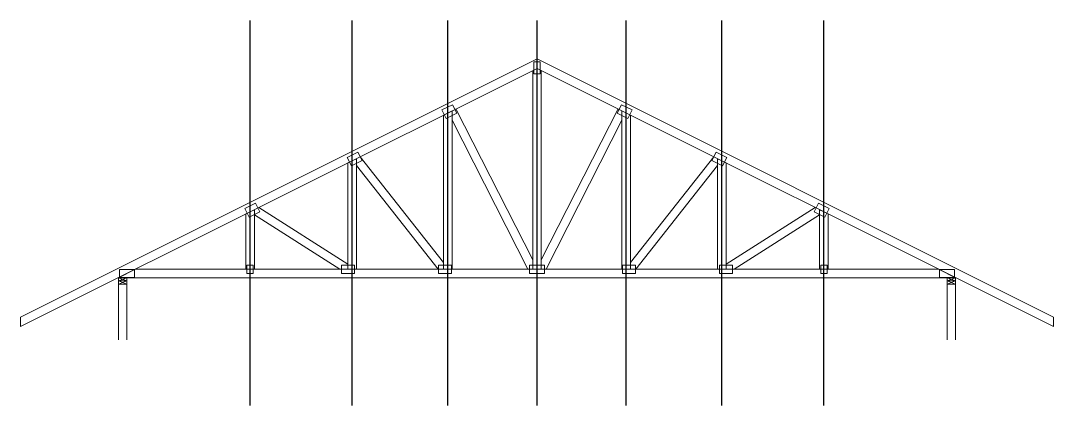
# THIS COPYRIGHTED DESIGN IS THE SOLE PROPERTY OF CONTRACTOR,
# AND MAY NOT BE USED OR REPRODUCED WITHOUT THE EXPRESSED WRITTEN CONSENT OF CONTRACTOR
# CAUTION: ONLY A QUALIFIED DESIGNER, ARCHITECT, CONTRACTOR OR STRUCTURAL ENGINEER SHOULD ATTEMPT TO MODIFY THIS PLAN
# Model space of a CAD drawing. Header units: inches. Extents: x 99 to 12024, y -5408 to 2559.
# Drawn here: x 4486 to 5458, y -3321 to -2959 of the extents above; entities that cross this region are included whole.
import ezdxf

# ---------------------------------------------------------------- set-up
doc = ezdxf.new("R2010")
doc.units = ezdxf.units.IN
doc.header["$LTSCALE"] = 96
doc.header["$MEASUREMENT"] = 0
doc.layers.add('Framing_ Roof Rafters', color=220, linetype='Continuous', lineweight=5)

msp = doc.modelspace()

# ---------------------------------------------------------------- linework, layer by layer
at = {"layer": 'Defpoints'}
for p, q in [((4701.75, -3321.26), (4701.75, -2959.28)), ((4797.75, -3321.26), (4797.75, -2959.28)), ((4887.75, -3321.26), (4887.75, -2959.28)), ((4971.75, -3321.26), (4971.75, -2959.28)), ((5055.75, -3321.26), (5055.75, -2959.28)), ((5145.75, -3321.26), (5145.75, -2959.28)), ((5241.75, -3321.26), (5241.75, -2959.28))]:
    msp.add_line(p, q, dxfattribs=at)
at = {"layer": 'Framing_ Roof Rafters', "transparency": 33554687}
for p, q in [((4485.75, -3238.23), (4971.75, -2995.23)), ((5457.75, -3238.23), (4971.75, -2995.23)), ((4971.75, -2995.23), (4971.75, -3004.18)), ((4485.75, -3247.18), (4971.75, -3004.18)), ((5457.75, -3247.18), (4971.75, -3004.18)), ((4967.75, -3184.37), (4895.33, -3042.39)), ((4975.75, -3184.37), (5048.17, -3042.39)), ((4963.26, -3193.18), (4891.75, -3052.98)), ((4980.24, -3193.18), (5051.75, -3052.98)), ((4883.75, -3186.72), (4805.4, -3087.35)), ((5059.75, -3186.72), (5138.1, -3087.35)), ((4878.66, -3193.18), (4801.75, -3095.64)), ((5064.84, -3193.18), (5141.75, -3095.64)), ((4793.75, -3188.43), (4709.92, -3135.09)), ((5149.75, -3188.43), (5233.58, -3135.09)), ((4786.3, -3193.18), (4705.75, -3141.92)), ((5157.2, -3193.18), (5237.75, -3141.92)), ((4585.75, -3204.18), (4577.75, -3201.18)), ((4577.75, -3204.18), (4585.75, -3201.18)), ((4577.75, -3204.18), (4585.75, -3204.18)), ((4585.75, -3207.18), (4577.75, -3204.18)), ((4577.75, -3207.18), (4585.75, -3204.18)), ((4577.75, -3207.18), (4585.75, -3207.18)), ((5357.75, -3204.18), (5365.75, -3201.18)), ((5365.75, -3204.18), (5357.75, -3201.18)), ((5365.75, -3204.18), (5357.75, -3204.18)), ((5357.75, -3207.18), (5365.75, -3204.18)), ((5365.75, -3207.18), (5357.75, -3204.18)), ((5365.75, -3207.18), (5357.75, -3207.18)), ((4485.75, -3238.23), (4485.75, -3247.18)), ((5457.75, -3238.23), (5457.75, -3247.18))]:
    msp.add_line(p, q, dxfattribs=at)
for points in [[(4968.75, -2998.18), (4968.75, -3009.18), (4974.75, -3009.18), (4974.75, -2998.18), (4968.75, -2998.18)], [(4975.75, -3006.18), (4975.75, -3193.18), (4967.75, -3193.18), (4967.75, -3006.18)], [(4886.31, -3051.34), (4896.27, -3046.36), (4892.25, -3038.36), (4882.29, -3043.34), (4886.31, -3051.34)], [(5057.19, -3051.34), (5047.23, -3046.36), (5051.24, -3038.36), (5061.21, -3043.34), (5057.19, -3051.34)], [(4883.75, -3048.18), (4891.75, -3044.18), (4891.75, -3193.18), (4883.75, -3193.18), (4883.75, -3048.18)], [(5059.75, -3048.18), (5051.75, -3044.18), (5051.75, -3193.18), (5059.75, -3193.18), (5059.75, -3048.18)], [(4797.11, -3095.94), (4807.07, -3090.96), (4803.05, -3082.96), (4793.09, -3087.94), (4797.11, -3095.94)], [(4793.75, -3093.18), (4801.75, -3089.18), (4801.75, -3193.18), (4793.75, -3193.18), (4793.75, -3093.18)], [(5146.39, -3095.94), (5136.43, -3090.96), (5140.45, -3082.96), (5150.41, -3087.94), (5146.39, -3095.94)], [(5149.75, -3093.18), (5141.75, -3089.18), (5141.75, -3193.18), (5149.75, -3193.18), (5149.75, -3093.18)], [(4700.76, -3144.11), (4710.72, -3139.13), (4706.7, -3131.14), (4696.74, -3136.12), (4700.76, -3144.11)], [(4697.75, -3141.18), (4705.75, -3137.18), (4705.75, -3193.18), (4697.75, -3193.18), (4697.75, -3141.18)], [(5242.74, -3144.11), (5232.78, -3139.13), (5236.8, -3131.14), (5246.76, -3136.12), (5242.74, -3144.11)], [(5245.75, -3141.18), (5237.75, -3137.18), (5237.75, -3193.18), (5245.75, -3193.18), (5245.75, -3141.18)], [(4593.75, -3193.18), (5349.75, -3193.18), (5365.75, -3201.18), (4577.75, -3201.18), (4593.75, -3193.18)], [(4578.85, -3201.03), (4592.85, -3201.03), (4592.85, -3193.53), (4578.85, -3193.53), (4578.85, -3201.03)], [(4698.75, -3189.34), (4698.75, -3197.34), (4704.75, -3197.34), (4704.75, -3189.34), (4698.75, -3189.34)], [(4787.88, -3189.34), (4787.88, -3197.34), (4800.04, -3197.34), (4800.04, -3189.34), (4787.88, -3189.34)], [(4879.15, -3189.34), (4879.15, -3197.34), (4891.31, -3197.34), (4891.31, -3189.34), (4879.15, -3189.34)], [(4964.73, -3189.34), (4964.73, -3197.34), (4978.89, -3197.34), (4978.89, -3189.34), (4964.73, -3189.34)], [(5064.35, -3189.34), (5064.35, -3197.34), (5052.19, -3197.34), (5052.19, -3189.34), (5064.35, -3189.34)], [(5155.62, -3189.34), (5155.62, -3197.34), (5143.46, -3197.34), (5143.46, -3189.34), (5155.62, -3189.34)], [(5244.75, -3189.34), (5244.75, -3197.34), (5238.75, -3197.34), (5238.75, -3189.34), (5244.75, -3189.34)], [(5364.65, -3201.03), (5350.65, -3201.03), (5350.65, -3193.53), (5364.65, -3193.53), (5364.65, -3201.03)], [(4577.75, -3201.18), (4577.75, -3259.61)], [(4585.75, -3259.61), (4585.75, -3201.18), (4577.75, -3201.18)], [(5357.75, -3259.61), (5357.75, -3201.18), (5365.75, -3201.18)], [(5365.75, -3201.18), (5365.75, -3259.61)]]:
    msp.add_lwpolyline(points, dxfattribs=at)

doc.saveas('drawing.dxf')
